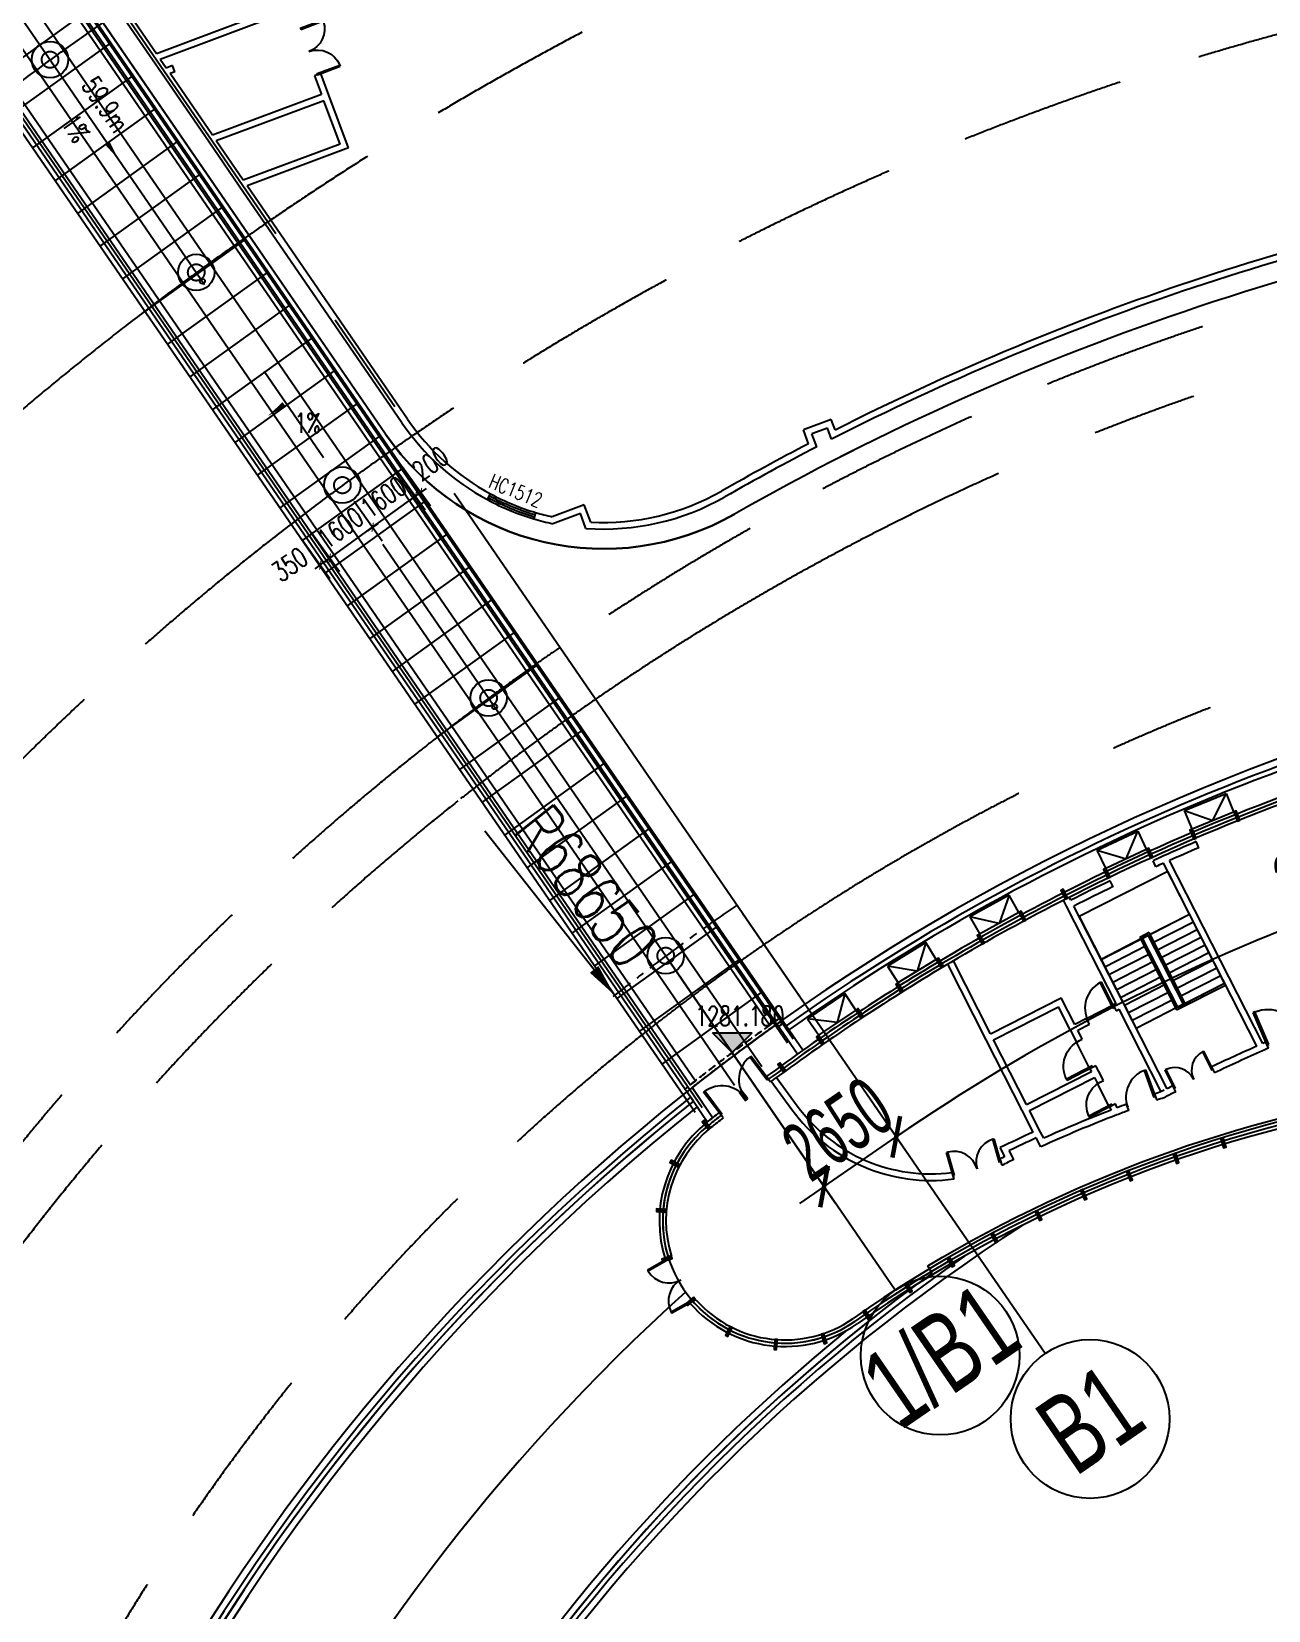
# Model space of a CAD drawing. Extents: x 36903891 to 38126251, y 2073392 to 2924740.
# Drawn here: x 37050943 to 37088345, y 2321887 to 2369613 of the extents above; entities that cross this region are included whole.
import ezdxf
from ezdxf.enums import TextEntityAlignment as Align
from ezdxf.xclip import XClip

# ---------------------------------------------------------------- set-up
doc = ezdxf.new("R2010")
doc.units = 0
doc.header["$LTSCALE"] = 1000
doc.header["$XCLIPFRAME"] = 0
for name, pattern in [('__DASH', [0.35, 0.25, -0.1]), ('CENTER', [2, 1.25, -0.25, 0.25, -0.25]), ('CENTER2', [28.575, 19.05, -3.175, 3.175, -3.175]), ('DASH', [0.35, 0.25, -0.1]), ('HIDDEN', [0.375, 0.25, -0.125])]:
    doc.linetypes.add(name, pattern=pattern)
doc.layers.get('0').update_dxf_attribs({"color": 8})
doc.layers.get('Defpoints').update_dxf_attribs({"color": 8})
for name, color, linetype in [('#幕墙线-平面', 8, 'Continuous'), ('#文字', 8, 'Continuous'), ('#标注', 8, 'Continuous'), ('#虚线', 8, 'HIDDEN'), ('#轴线', 8, 'CENTER2'), ('1-WIN-1', 8, 'Continuous'), ('A-AL', 8, 'Continuous'), ('A-AL-E', 8, 'Continuous'), ('A-COLS-PLAN-C', 8, 'DASH'), ('A-DETL-ALUM', 8, 'Continuous'), ('A-DIMS', 8, 'Continuous'), ('A-DIMS-ELEV', 8, 'Continuous'), ('A-DIMS-SYMB', 8, 'Continuous'), ('A-FLOR', 8, 'Continuous'), ('A-FLOR-UNDR', 8, '__DASH'), ('A-GRID', 8, 'CENTER'), ('A-NOTE', 8, 'Continuous'), ('A-STRS-HRAL', 8, 'Continuous'), ('DIM', 8, 'Continuous'), ('周边建筑', 8, 'Continuous'), ('水-雨水-压力流-标识', 8, 'Continuous')]:
    doc.layers.add(name, color=color, linetype=linetype)
doc.styles.add('#文字', font='jrs.shx', dxfattribs={"width": 0.7, "bigfont": 'hztxt.shx'})
doc.styles.add('_TCH_DIM', font='SIMPLEX', dxfattribs={"bigfont": 'GBCBIG'})
doc.styles.add('_TCH_DIM_T3', font='SIMPLEX', dxfattribs={"width": 0.705882, "bigfont": 'GBCBIG'})
doc.styles.add('_TCH_WINDOW', font='SIMPLEX', dxfattribs={"height": 3.5, "bigfont": 'GBCBIG'})
doc.styles.add('JHZX', font='jrs.shx', dxfattribs={"width": 0.6, "bigfont": 'jhz.shx'})
doc.dimstyles.new('_TCH_ARCH&&200', dxfattribs={"dimtxt": 595, "dimasz": 200, "dimexe": 500, "dimexo": 600, "dimgap": 252.5, "dimtad": 1, "dimdec": 0, "dimzin": 0, "dimdsep": 46, "dimtxsty": '_TCH_DIM_T3', "dimblk": 'ARCHTICK', "dimcen": 0.09, "dimclrt": 4, "dimazin": 2, "dimtfac": 1, "dimtdec": 0, "dimtix": 1, "dimtmove": 2, "dimatfit": 3, "dimfxl": 200, "dimtolj": 1, "dimtzin": 0, "dimarcsym": 0})
doc.dimstyles.new('JZBZ-600', dxfattribs={"dimscale": 600, "dimtxt": 3, "dimasz": 1.5, "dimexe": 1, "dimexo": 1, "dimgap": 0.5, "dimtad": 1, "dimdec": 0, "dimdsep": 46, "dimtxsty": 'JHZX', "dimblk1": 'ARCHTICK', "dimblk2": 'ARCHTICK', "dimsah": 1, "dimcen": 0, "dimclrd": 1, "dimclre": 1, "dimclrt": 2, "dimadec": 1, "dimazin": 2, "dimtfac": 1, "dimtdec": 0, "dimtix": 1, "dimtmove": 0, "dimatfit": 3, "dimfxl": 1, "dimtolj": 1, "dimlwd": -1, "dimlwe": -1, "dimarcsym": 1})

# ---------------------------------------------------------------- blocks, each defined once
blk = doc.blocks.new('_ARCHTICK')
at = {"color": 0, "linetype": 'ByBlock', "const_width": 0.15}
blk.add_lwpolyline([(-0.5, -0.5), (0.5, 0.5)], dxfattribs=at)
blk = doc.blocks.new('*D142')
at = {"layer": '#标注', "transparency": 16777216}
for p, q in [((36773745, 2978814), (36773858, 2977820)), ((36746305, 2968554), (36746871, 2967730))]:
    blk.add_line(p, q, dxfattribs=at)
blk.add_arc((36780599, 2918657), 60146, 96.5, 124.5, dxfattribs=at)
at = {"layer": 'Defpoints', "color": 0, "transparency": 16777216}
for p in [(36773677, 2979410), (36764188, 2976521), (36745965, 2969049), (36780599, 2918657)]:
    blk.add_point(p, dxfattribs=at)
at = {"layer": '#标注', "transparency": 16777216, "xscale": 900, "yscale": 900, "zscale": 900}
for p, rotation in [((36773790, 2978416), 6.500000000004633), ((36746532, 2968225), 214.4999999999879)]:
    blk.add_blockref('_ARCHTICK', p, dxfattribs=dict(at, rotation=rotation))
at = {"layer": '#标注', "transparency": 16777216, "insert": (36759115, 2976118), "char_height": 1800, "attachment_point": 5, "rotation": 20.5, "style": 'JHZX'}
blk.add_mtext('\\A1;28°', dxfattribs=at)
blk = doc.blocks.new('*D143')
at = {"layer": '#标注', "transparency": 16777216}
for p, q in [((36741885, 2974986), (36746871, 2967730)), ((36739701, 2973485), (36744688, 2966229)), ((36746532, 2968225), (36747273, 2968735)), ((36744348, 2966724), (36746532, 2968225)), ((36744348, 2966724), (36743606, 2966214))]:
    blk.add_line(p, q, dxfattribs=at)
at = {"layer": 'Defpoints', "color": 0, "transparency": 16777216}
for p in [(36741545, 2975481), (36739361, 2973980), (36746532, 2968225)]:
    blk.add_point(p, dxfattribs=at)
at = {"layer": '#标注', "transparency": 16777216, "xscale": 900, "yscale": 900, "zscale": 900}
for p, rotation in [((36746532, 2968225), 214.5000000000426), ((36744348, 2966724), 34.50000000004264)]:
    blk.add_blockref('_ARCHTICK', p, dxfattribs=dict(at, rotation=rotation))
at = {"layer": '#标注', "transparency": 16777216, "insert": (36744760, 2968463), "char_height": 1800, "attachment_point": 5, "rotation": 34.5, "style": 'JHZX'}
blk.add_mtext('\\A1;2650', dxfattribs=at)
blk = doc.blocks.new('*U51')
blk.add_line((0, -20), (0, 0))
blk.add_circle((0, -24), 4)
at = {"style": 'JHZX', "width": 0.75}
blk.add_attdef('AXES', text='', height=4, dxfattribs=at).set_placement((0, -24), align=Align.MIDDLE_CENTER)
blk = doc.blocks.new('*D53')
at = {"layer": '#标注', "transparency": 16777216}
for p, q in [((36709851, 3021595), (36719200, 3007992)), ((36869683, 3006201), (36857910, 2994633))]:
    blk.add_line(p, q, dxfattribs=at)
blk.add_arc((36780595, 2918663), 108993, 44.49706, 124.5, dxfattribs=at)
at = {"layer": 'Defpoints', "color": 0, "transparency": 16777216}
for p in [(36709511, 3022089), (36815783, 3021819), (36870111, 3006621), (36780595, 2918663)]:
    blk.add_point(p, dxfattribs=at)
at = {"layer": '#标注', "transparency": 16777216, "xscale": 900, "yscale": 900, "zscale": 900}
for p, rotation in [((36718860, 3008487), 214.4999999999928), ((36858338, 2995053), 314.497058791603)]:
    blk.add_blockref('_ARCHTICK', p, dxfattribs=dict(at, rotation=rotation))
at = {"layer": '#标注', "transparency": 16777216, "insert": (36791159, 3028348), "char_height": 1800, "attachment_point": 5, "rotation": 354.4985, "style": 'JHZX'}
blk.add_mtext('\\A1;80°', dxfattribs=at)
blk = doc.blocks.new('*U49')
blk.add_line((20, 0), (0, 0))
blk.add_circle((24, 0), 4)
at = {"style": 'JHZX', "width": 0.75}
blk.add_attdef('AXES', text='', height=4, dxfattribs=at).set_placement((24, 0), align=Align.MIDDLE_CENTER)
blk = doc.blocks.new('DOTE-11')
at = {"layer": '#虚线', "ltscale": 20}
for radius, start, end in [(101500, 53.5, 124.5), (93700, 53.5, 124.5), (85900, 53.5, 124.5), (78100, 53.5, 124.5), (93700, 127.74258, 208), (85900, 128.03738, 208), (78100, 128.39118, 208), (76200, 128.39118, 176.00048), (67200, 128.39118, 176.00048)]:
    blk.add_arc((36780599, 2918657), radius, start, end, dxfattribs=at)
at = {"layer": '#轴线'}
for p, q in [((36743952, 2971978), (36697563, 3039474)), ((36741799, 2970432), (36705958, 3022581))]:
    blk.add_line(p, q, dxfattribs=at)
for radius, start, end in [(146600, 324.5, 183.99981), (138800, 324.5, 210.18842), (130400, 324.5, 210.32938), (127950, 324.5, 210.37401), (101500, 124.5, 127.49316), (93700, 124.5, 127.74258), (76200, 92.5005, 128.39118), (85900, 124.5, 128.03738), (67200, 92.5005, 128.39118), (78100, 124.5, 128.39118)]:
    blk.add_arc((36780599, 2918657), radius, start, end, dxfattribs=at)
at = {"layer": 'A-GRID'}
blk.add_arc((36780599, 2918657), 68650, 124.5, 128.39118, dxfattribs=at)
blk = doc.blocks.new('A$C80b62fe7')
at = {"layer": '#幕墙线-平面'}
for p, q in [((32917, 240541), (-2164, 291584)), ((32093, 239975), (-2988, 291018))]:
    blk.add_line(p, q, dxfattribs=at)
for points in [[(6636, 297634, 0.019059), (-1460, 292412), (33691, 241268)], [(6768, 297410, 0.018548), (-1099, 292347), (33905, 241415)], [(31120, 239306), (-4082, 290526, 0.032102), (-16478, 280071, 0.032102)], [(30906, 239159), (-4144, 290156, 0.031569), (-16298, 279883)]]:
    blk.add_lwpolyline(points, format="xyb", dxfattribs=at)
for radius, start, end in [(128529, 333.50225, 195.7758), (127529, 333.53985, 195.7884)]:
    blk.add_arc((71052, 188867), radius, start, end, dxfattribs=at)
blk = doc.blocks.new('DASWQE')
at = {"layer": '#幕墙线-平面', "ltscale": 10}
for points in [[(-58496, 83623), (-61541, 81433)], [(-57816, 82634), (-60862, 80444)], [(-57136, 81645), (-60182, 79455)], [(-56457, 80656), (-59502, 78466)], [(-55777, 79667), (-58823, 77477)], [(-55097, 78678), (-58143, 76488)], [(-54418, 77689), (-57463, 75499)], [(-53738, 76700), (-56784, 74510)], [(-53058, 75711), (-56104, 73521)], [(-52379, 74722), (-55424, 72533)], [(-51699, 73733), (-54745, 71544)], [(-51019, 72744), (-54065, 70555)], [(-50339, 71755), (-53385, 69566)], [(-49660, 70767), (-52705, 68577)], [(-48980, 69778), (-52026, 67588)], [(-48300, 68789), (-51346, 66599)], [(-47621, 67800), (-50666, 65610)], [(-46941, 66811), (-49987, 64621)], [(-46261, 65822), (-49307, 63632)], [(-45582, 64833), (-48627, 62643)], [(-44902, 63844), (-47948, 61654)], [(-44222, 62855), (-47268, 60665)], [(-43543, 61866), (-46588, 59676)], [(-42863, 60877), (-45909, 58687)], [(-42183, 59888), (-45229, 57698)], [(-41503, 58899), (-44549, 56709)], [(-40824, 57910), (-43869, 55720)], [(-40144, 56921), (-43190, 54731)], [(-39464, 55932), (-42510, 53742)], [(-38785, 54943), (-41830, 52754)], [(-38105, 53954), (-41151, 51765)]]:
    blk.add_lwpolyline(points, dxfattribs=at)
at = {"layer": 'DIM', "ltscale": 10}
blk.add_blockref('A$C80b62fe7', (-71047, -188863), dxfattribs=at)
blk = doc.blocks.new('雨水立管')
blk.add_circle((0, 0), 50)
blk = doc.blocks.new('雨水')
at = {"layer": '水-雨水-压力流-标识', "xscale": 1.5, "yscale": 1.5, "zscale": 1.5}
for p in [(35592924, 2994080), (35601762, 2981216)]:
    blk.add_blockref('雨水立管', p, dxfattribs=at)
blk = doc.blocks.new('800柱子')
at = {"layer": 'A-DETL-ALUM', "ltscale": 0.3}
blk.add_circle((35572079, 2737405), 550, dxfattribs=at)
blk = doc.blocks.new('$DorLib2D$00000002')
at = {"layer": '1-WIN-1'}
for p, q in [((-0.5, 0), (-0.5, 0.4875)), ((-0.475, 0.4875), (-0.5, 0.4875)), ((-0.475, 0), (-0.475, 0.4875)), ((0.475, 0), (0.475, 0.4875)), ((0.475, 0.4875), (0.5, 0.4875)), ((0.5, 0), (0.5, 0.4875)), ((-0.5, 0), (-0.475, 0)), ((0.5, 0), (0.475, 0))]:
    blk.add_line(p, q, dxfattribs=at)
for centre, start, end in [((-0.4875, 0), 0, 88.53072), ((0.4875, 0), 91.46928, 180)]:
    blk.add_arc(centre, 0.4875, start, end, dxfattribs=at)
blk = doc.blocks.new('123')
at = {"layer": '周边建筑'}
for p, q in [((34902046, 2913529), (34887313, 2941237)), ((34896322, 2925571), (34894750, 2928528)), ((34896462, 2925734), (34894986, 2928509)), ((34900580, 2926761), (34896462, 2925734)), ((34900629, 2926566), (34896559, 2925552)), ((34896566, 2925112), (34896322, 2925571)), ((34896706, 2925275), (34896559, 2925552)), ((34897725, 2922932), (34896566, 2925112)), ((34896905, 2925325), (34896706, 2925275)), ((34896953, 2925131), (34896803, 2925093)), ((34896953, 2925131), (34896905, 2925325)), ((34897865, 2923095), (34896803, 2925093)), ((34901331, 2924577), (34901137, 2924529)), ((34901137, 2924529), (34901282, 2923947)), ((34901500, 2923898), (34901331, 2924577)), ((34901282, 2923947), (34897865, 2923095)), ((34901330, 2923753), (34897962, 2922913)), ((34901669, 2922394), (34901330, 2923753)), ((34901911, 2922249), (34901500, 2923898)), ((34898499, 2921476), (34897725, 2922932)), ((34898639, 2921639), (34897962, 2922913)), ((34901669, 2922394), (34898639, 2921639)), ((34901911, 2922249), (34898736, 2921457)), ((34902575, 2913810), (34898499, 2921476)), ((34902752, 2913904), (34898736, 2921457)), ((34915487, 2912442), (34914614, 2912224)), ((34914721, 2911793), (34914614, 2912224)), ((34915569, 2912113), (34915487, 2912442)), ((34915342, 2912199), (34914856, 2912078)), ((34914958, 2911670), (34914856, 2912078)), ((34915429, 2911847), (34915342, 2912199)), ((34904881, 2911212), (34904995, 2911376)), ((34906287, 2910661), (34906209, 2910477)), ((34907628, 2910482), (34906763, 2910266)), ((34907774, 2910724), (34906771, 2910474)), ((34907745, 2910011), (34907628, 2910482)), ((34907908, 2910185), (34907774, 2910724))]:
    blk.add_line(p, q, dxfattribs=at)
blk.add_lwpolyline([(34942222, 2916271, 0.098236), (34912257, 2909930, -0.389733), (34902046, 2913529), (34887313, 2941237, -0.432463), (34891065, 2952275, -0.001332), (34891677, 2952551, -0.001332)], format="xyb", dxfattribs=at)
for centre, radius, start, end in [((34943222, 2837577), 79300, 93.86442, 110.51671), ((34943222, 2837577), 79500, 93.99916, 110.3552), ((34943222, 2837577), 78700, 90.72805, 113.17007), ((34909109, 2917284), 7400, 208, 235.1487), ((34909109, 2917284), 7200, 208, 235.1487), ((34909109, 2917284), 8000, 208, 293.1701), ((34943222, 2837577), 79500, 111.00827, 113.17007), ((34909109, 2917284), 7333, 235.1487, 246.9218), ((34909109, 2917284), 7267, 235.1487, 246.9218), ((34909109, 2917284), 7200, 235.1487, 246.9218), ((34943222, 2837577), 79300, 110.88046, 113.17007), ((34909109, 2917284), 7400, 235.1487, 246.9218), ((34909109, 2917284), 7400, 246.9218, 251.5122), ((34909109, 2917284), 7200, 246.9218, 251.0514), ((34909109, 2917284), 7400, 259.3784, 293.1701), ((34909109, 2917284), 7200, 260.3957, 293.1701)]:
    blk.add_arc(centre, radius, start, end, dxfattribs=at)
at = {"layer": '周边建筑', "xscale": -1500, "yscale": 1500, "zscale": 200, "rotation": 283.9999999999999}
blk.add_blockref('$DorLib2D$00000002', (34901052, 2925281), dxfattribs=at)
at = {"layer": '周边建筑', "style": '_TCH_WINDOW', "width": 0.705882}
blk.add_text('HC1512', height=446.2, rotation=331.0352, dxfattribs=at).set_placement((34904924, 2911588))
blk = doc.blocks.new('smg')
blk.add_lwpolyline([(-40, 200), (-40, -100), (40, -100), (40, 200)], close=True)
blk.add_lwpolyline([(0, -100), (0, 200)])
blk = doc.blocks.new('danyuan1')
at = {"layer": 'A-AL'}
for p, rotation in [((-8275, 2291), 169.7142857143211), ((-6867, 2019), 168.428571428614), ((-5465, 1716), 167.1428571428847), ((-4071, 1381), 165.8571428571781), ((-2685, 1015), 164.5714285714549), ((-1307, 618), 163.2857142857502), ((62, 190), 162.0000000000363)]:
    blk.add_blockref('smg', p, dxfattribs=dict(at, rotation=rotation))
blk = doc.blocks.new('shangxuechuang')
at = {"layer": '周边建筑'}
for points in [[(-254, 543), (974, 1118)], [(-254, 543), (614, 287), (974, 1118)], [(974, 1118), (1222, 572)], [(0, 0), (-254, 543)], [(0, 0), (1228, 575)]]:
    blk.add_lwpolyline(points, dxfattribs=at)
blk = doc.blocks.new('$DorLib2D$00000001')
for p, q in [((0.45, 0.975), (0.5, 0.975)), ((0.45, 0), (0.45, 0.975)), ((0.5, 0), (0.5, 0.975)), ((0.5, 0), (0.45, 0))]:
    blk.add_line(p, q)
blk.add_arc((0.475, 0), 0.975, 91.4693, 180)
blk = doc.blocks.new('A$C216ef243')
at = {"layer": '周边建筑'}
for p, q in [((-24918, 58298), (-24996, 58482)), ((-26220, 57724), (-26302, 57906)), ((-23168, 52298), (-25986, 57830)), ((-22985, 52379), (-25804, 57911)), ((-25858, 57578), (-28531, 56216)), ((-27508, 57121), (-27595, 57302)), ((-25200, 56286), (-25858, 57578)), ((-28785, 56713), (-28830, 56802)), ((-28917, 56534), (-29008, 56712)), ((-27419, 53593), (-28917, 56534)), ((-27196, 53595), (-28694, 56535)), ((-28531, 56216), (-27873, 54924)), ((-27873, 54924), (-25200, 56286)), ((-26447, 55651), (-25200, 56286)), ((-26329, 55419), (-25082, 56055)), ((-24138, 54201), (-25200, 56286)), ((-26626, 55560), (-27873, 54924)), ((-26421, 55731), (-26706, 55586)), ((-26706, 55586), (-25590, 53394)), ((-26447, 55651), (-26626, 55560)), ((-26626, 55560), (-25563, 53475)), ((-26626, 55560), (-25563, 53475)), ((-25385, 53566), (-26447, 55651)), ((-25385, 53566), (-26447, 55651)), ((-25332, 53593), (-26421, 55731)), ((-26211, 55187), (-24964, 55823)), ((-26093, 54956), (-24846, 55591)), ((-27873, 54924), (-26811, 52839)), ((-26508, 55328), (-27755, 54693)), ((-26390, 55096), (-27637, 54461)), ((-25975, 54724), (-24728, 55360)), ((-25857, 54492), (-24610, 55128)), ((-25739, 54261), (-24492, 54896)), ((-31347, 52490), (-32512, 54778)), ((-31214, 52670), (-32340, 54880)), ((-26272, 54865), (-27519, 54229)), ((-26153, 54633), (-27401, 53998)), ((-25621, 54029), (-24374, 54665)), ((-25503, 53797), (-24256, 54433)), ((-26035, 54401), (-27283, 53766)), ((-25917, 54170), (-27165, 53534)), ((-25799, 53938), (-27047, 53303)), ((-25590, 53394), (-24110, 54148)), ((-25563, 53475), (-24138, 54201)), ((-25385, 53566), (-24138, 54201)), ((-24138, 54201), (-24110, 54148)), ((-31214, 52670), (-29075, 53760)), ((-31123, 52492), (-29163, 53491)), ((-28800, 52778), (-29163, 53491)), ((-28667, 52958), (-29075, 53760)), ((-28310, 53139), (-27508, 53548)), ((-27419, 53593), (-27508, 53548)), ((-27508, 53548), (-27418, 53370)), ((-25879, 51011), (-27196, 53595)), ((-25681, 53706), (-26929, 53071)), ((-25563, 53475), (-26811, 52839)), ((-25385, 53566), (-25563, 53475)), ((-25385, 53566), (-25332, 53593)), ((-28310, 53139), (-28667, 52958)), ((-28220, 52961), (-28310, 53139)), ((-27418, 53370), (-27329, 53415)), ((-26057, 50920), (-27329, 53415)), ((-28800, 52778), (-28618, 52421)), ((-28618, 52421), (-28440, 52512)), ((-28576, 52779), (-28220, 52961)), ((-28440, 52512), (-28576, 52779)), ((-30257, 50352), (-31347, 52490)), ((-30124, 50532), (-31123, 52492)), ((-28209, 51619), (-28618, 52421)), ((-22814, 52235), (-22892, 52419)), ((-28031, 51710), (-28209, 51619)), ((-28209, 51619), (-28164, 51530)), ((-27940, 51532), (-28031, 51710)), ((-24531, 51673), (-24443, 51493)), ((-37990, 51381), (-37869, 51221)), ((-37845, 51239), (-37224, 50384)), ((-37684, 51357), (-37062, 50501)), ((-30124, 50532), (-28164, 51530)), ((-30033, 50353), (-28073, 51352)), ((-28073, 51352), (-27982, 51174)), ((-27982, 51174), (-27804, 51265)), ((-27619, 50461), (-27982, 51174)), ((-27804, 51265), (-27940, 51532)), ((-25611, 50922), (-25699, 51102)), ((-26255, 50853), (-26187, 50665)), ((-39301, 50131), (-39422, 50290)), ((-29926, 49702), (-30257, 50352)), ((-29700, 49699), (-30033, 50353)), ((-27441, 50552), (-27619, 50461)), ((-27619, 50461), (-27572, 50368)), ((-27384, 50440), (-27441, 50552)), ((-27034, 50359), (-27102, 50547)), ((-29607, 49517), (-29700, 49699)), ((-30785, 48966), (-30922, 49233)), ((-29699, 49256), (-29835, 49524)), ((-30932, 48896), (-30876, 48701)), ((-30514, 48875), (-30651, 49142)), ((-32318, 48287), (-32374, 48482)), ((-41042, 45842), (-40865, 45943)), ((-40127, 44636), (-40305, 44536))]:
    blk.add_line(p, q, dxfattribs=at)
for points in [[(-36891, 52176), (-37514, 53082)], [(-37400, 52917), (-37514, 53082)], [(-37514, 53082), (-37312, 52796)], [(-37054, 52060), (-37677, 52966)], [(-40199, 50633), (-40397, 50922)], [(-39928, 50592), (-40240, 51046)], [(-40240, 51046), (-39616, 50138)], [(-40085, 50468), (-39781, 50025)]]:
    blk.add_lwpolyline(points, dxfattribs=at)
at = {"layer": '周边建筑', "ltscale": 2}
blk.add_lwpolyline([(-33113, 45655, -0.205425), (-1792, 49961, -0.341409), (15176, 27370)], format="xyb", dxfattribs=at)
for points in [[(-40199, 50633), (-40397, 50922)], [(-32984, 45441), (-33113, 45655)]]:
    blk.add_lwpolyline(points, dxfattribs=at)
at = {"layer": '周边建筑', "ltscale": 5}
for points in [[(-30258, 46884, 0.209087), (-54965, 9617), (-53827, 9437, -0.02773), (-52692, 12205, -1.115363), (-39500, 4052, 0.279733), (-41100, -9552, -0.912771), (-50436, -14893, -0.058278), (-53412, -9371), (-54965, -9617, 0.0596), (-51146, -22310, 0.0596)], [(-32000, 45957, 0.200884), (-55197, 9451), (-53692, 9213, -0.029292), (-52511, 12119, -1.115363), (-39658, 4175, 0.279733), (-41282, -9635, -0.912771), (-50272, -14778, -0.059776), (-53285, -9148), (-55197, -9451, 0.060511), (-51329, -22390)]]:
    blk.add_lwpolyline(points, format="xyb", dxfattribs=at)
at = {"layer": '周边建筑'}
for points in [[(-35558, 43714, 0.183167), (-55600, 9161), (-53454, 8821, -0.03208), (-52195, 11969, -1.115363), (-39934, 4390, 0.279733), (-41600, -9781, -0.912771), (-49985, -14577, -0.062447), (-53059, -8758), (-55600, -9161, 0.062089), (-51650, -22530)], [(-35062, 43857, 0.184427), (-55370, 9327), (-53591, 9045, -0.030479), (-52376, 12055, -1.115363), (-39776, 4267, 0.279733), (-41419, -9698, -0.912771), (-50149, -14692, -0.060913), (-53188, -8981), (-55370, -9327, 0.06119), (-51467, -22450)]]:
    blk.add_lwpolyline(points, format="xyb", dxfattribs=at)
at = {"layer": '周边建筑', "ltscale": 5}
for radius, start, end in [(65000, 322.26362, 219.12201), (64800, 98.5, 125.25159), (64800, 128.43776, 178)]:
    blk.add_arc((0, 0), radius, start, end, dxfattribs=at)
at = {"layer": '周边建筑', "ltscale": 2}
for radius, start, end in [(64650, 98.5, 125.25275), (65000, 125.24927, 128.42563), (64650, 128.44386, 178), (56150, 125.9751, 170.3872)]:
    blk.add_arc((0, 0), radius, start, end, dxfattribs=at)
at = {"layer": '周边建筑'}
for centre, radius, start, end in [((0, 0), 63900, 106.71429, 117), ((0, 0), 63800, 106.71429, 117), ((0, 0), 63700, 106.71429, 117), ((0, 0), 63600, 113.14286, 114.11143), ((0, 0), 63400, 113.14286, 114.01638), ((0, 0), 63600, 114.11143, 114.42857), ((0, 0), 63400, 114.19735, 114.42857), ((0, 0), 63600, 115.71429, 116.90991), ((0, 0), 63900, 117, 120.59457), ((0, 0), 63800, 117, 120.59457), ((0, 0), 63400, 115.71429, 116.90963), ((0, 0), 63700, 117, 120.59457), ((0, 0), 63900, 120.59457, 126.35922), ((0, 0), 63800, 120.59457, 126.35922), ((0, 0), 63700, 120.59457, 126.35922), ((0, 0), 65000, 125.24927, 128.42563), ((0, 0), 57200, 113.8933, 115.3958), ((0, 0), 57000, 113.7873, 115.3935), ((0, 0), 57000, 113.5933, 113.7873), ((0, 0), 57200, 113.5913, 113.6926), ((0, 0), 63900, 126.35922, 126.47868), ((0, 0), 63800, 126.35922, 126.47741), ((0, 0), 63700, 126.35922, 126.47614), ((-12433, 11299), 40000, 74.6112, 124.9823), ((-12433, 11299), 39900, 74.6112, 124.9823), ((-12433, 11299), 39800, 74.6112, 124.9823), ((0, 0), 57200, 116.698, 116.8998), ((0, 0), 64650, 128.44691, 169.84191), ((-12433, 11299), 41900, 108.9617, 109.262), ((-12433, 11299), 41700, 108.9422, 109.259), ((0, 0), 57200, 117, 117.0896), ((0, 0), 57000, 117.0033, 117.1039), ((0, 0), 57000, 116.7003, 117.0033), ((0, 0), 64450, 128.45918, 178.1778), ((0, 0), 63900, 128.0927, 128.52059), ((0, 0), 63800, 128.09396, 128.52059), ((0, 0), 63700, 128.09523, 128.52059), ((-33017, 53440), 5200, 215.9997, 277.727), ((-33017, 53440), 5000, 215.9997, 277.3928), ((-12433, 11299), 41700, 111.0286, 114.4592), ((-12433, 11299), 41900, 111.1803, 114.1976), ((-12433, 11299), 41700, 110.4956, 111.0286), ((-12433, 11299), 41900, 110.4927, 110.9054), ((-37430, 47021), 3800, 128.5206, 198.0791), ((-37430, 47021), 3700, 128.5206, 304.9823), ((-37430, 47021), 3700, 128.5206, 197.7672), ((-37430, 47021), 3600, 128.5206, 197.4375), ((-12433, 11299), 42200, 114.4894, 115.9836), ((-12433, 11299), 42000, 114.4774, 115.7059), ((-33017, 53440), 5000, 294.6467, 296.033), ((-33017, 53440), 5200, 294.3125, 296.033), ((-12433, 11299), 41900, 115.9763, 116.033), ((-12433, 11299), 41700, 115.6966, 116.033), ((0, 0), 60400, 132.02814, 216), ((-37430, 47021), 3800, 220.8453, 304.9823), ((-37430, 47021), 3700, 221.1573, 304.9823), ((-37430, 47021), 3600, 221.4869, 304.9823)]:
    blk.add_arc(centre, radius, start, end, dxfattribs=at)
for name, p, rotation in [('danyuan1', (-19684, 60582), 35.99999999999997), ('shangxuechuang', (-25117, 58865), 357.4285714285848), ('danyuan1', (-28919, 56757), 45.00000000000001), ('smg', (-37559, 51696), 216.0000000000362), ('smg', (-38710, 50840), 217.2857142857502), ('smg', (-39841, 49959), 218.5714285714548), ('smg', (-24163, 49331), 17.1405687100551), ('smg', (-40804, 48770), 242.5996132475353), ('smg', (-25588, 48862), 19.29995738517127), ('smg', (-26994, 48340), 21.45934606028742), ('smg', (-28379, 47765), 23.61873473540359), ('smg', (-41217, 47338), 265.2163683184889), ('smg', (-29742, 47138), 25.77812341051974), ('smg', (-31080, 46460), 27.93751208563592), ('smg', (-41047, 45858), 287.8331233894426), ('smg', (-32391, 45733), 30.09690076075205), ('smg', (-33675, 44956), 32.25628943586823), ('smg', (-40322, 44556), 310.4498784603962), ('smg', (-34928, 44132), 34.41567811098439), ('smg', (-39151, 43633), 333.06663353135), ('smg', (-37716, 43232), 355.6833886023038), ('smg', (-36237, 43413), 18.30014367325732)]:
    blk.add_blockref(name, p, dxfattribs=dict(at, rotation=rotation))
blk.add_blockref('shangxuechuang', (-27733, 57679), dxfattribs=at)
at = {"layer": '周边建筑', "xscale": -1}
for p, rotation in [((-30363, 56339), 53.99999999999989), ((-32860, 54920), 56.57142857141503), ((-35291, 53391), 59.14285714285741)]:
    blk.add_blockref('shangxuechuang', p, dxfattribs=dict(at, rotation=rotation))
at = {"layer": '周边建筑', "zscale": 200}
for name, p, xscale, yscale, rotation in [('$DorLib2D$00000001', (-27864, 53254), 900, 900, 26.99999999995195), ('$DorLib2D$00000001', (-22347, 52543), 1100, -1100, 203.0404091570114), ('$DorLib2D$00000001', (-28325, 52066), -900, 900, 117.0000000000214), ('$DorLib2D$00000002', (-25071, 51297), -1300, -1300, 206.0469180963069), ('$DorLib2D$00000002', (-38646, 50756), -1800, -1800, 217.2856873279846), ('$DorLib2D$00000001', (-26645, 50606), -900, -900, 199.8773203996036), ('$DorLib2D$00000001', (-27712, 50863), -800, 800, 117.0000000002729), ('$DorLib2D$00000002', (-31625, 48591), 1500, 1500, 16.01972712134074), ('$DorLib2D$00000002', (-40585, 45239), -1500, -1500, 299.4622216669368)]:
    blk.add_blockref(name, p, dxfattribs=dict(at, xscale=xscale, yscale=yscale, rotation=rotation))
blk = doc.blocks.new('_YZHK')
blk.add_circle((0, 0), 0.5)
blk = doc.blocks.new('ASDFASD')
at = {"layer": 'A-COLS-PLAN-C', "ltscale": 0.3, "xscale": 500, "yscale": 500, "zscale": 500}
for p in [(35588317, 3000776), (35592738, 2994346), (35597157, 2987915), (35601578, 2981483), (35606934, 2973690)]:
    blk.add_blockref('_YZHK', p, dxfattribs=at)
blk = doc.blocks.new('*D295')
at = {"layer": 'A-DIMS', "lineweight": -2, "transparency": 16777216}
for p, q in [((39245212, 2059531), (39246068, 2058340)), ((39245374, 2059647), (39246231, 2058457)), ((39245938, 2058863), (39246101, 2058980)), ((39245776, 2058746), (39245614, 2058629)), ((39245776, 2058746), (39245938, 2058863))]:
    blk.add_line(p, q, dxfattribs=at)
at = {"layer": 'Defpoints', "color": 0, "transparency": 16777216}
for p in [(39244861, 2060018), (39245024, 2060134), (39245938, 2058863)]:
    blk.add_point(p, dxfattribs=at)
at = {"layer": 'A-DIMS', "lineweight": -2, "transparency": 16777216, "xscale": 200, "yscale": 200, "zscale": 200}
for p, rotation in [((39245776, 2058746), 35.73410982578068), ((39245938, 2058863), 215.7341098257806)]:
    blk.add_blockref('_ARCHTICK', p, dxfattribs=dict(at, rotation=rotation))
at = {"layer": 'A-DIMS', "transparency": 16777216, "insert": (39246218, 2059741), "char_height": 595, "attachment_point": 5, "rotation": 35.7341, "style": '_TCH_DIM_T3'}
blk.add_mtext('\\A1;200', dxfattribs=at)
blk = doc.blocks.new('*D296')
at = {"layer": 'A-DIMS', "lineweight": -2, "transparency": 16777216}
for p, q in [((39245212, 2059531), (39246068, 2058340)), ((39243913, 2058596), (39244769, 2057405)), ((39244477, 2057811), (39245776, 2058746)), ((39245776, 2058746), (39245938, 2058863)), ((39244477, 2057811), (39244315, 2057695))]:
    blk.add_line(p, q, dxfattribs=at)
at = {"layer": 'Defpoints', "color": 0, "transparency": 16777216}
for p in [(39244861, 2060018), (39243562, 2059083), (39245776, 2058746)]:
    blk.add_point(p, dxfattribs=at)
at = {"layer": 'A-DIMS', "lineweight": -2, "transparency": 16777216, "xscale": 200, "yscale": 200, "zscale": 200}
for p, rotation in [((39245776, 2058746), 215.7341098268852), ((39244477, 2057811), 35.73410982688515)]:
    blk.add_blockref('_ARCHTICK', p, dxfattribs=dict(at, rotation=rotation))
at = {"layer": 'A-DIMS', "transparency": 16777216, "insert": (39244805, 2058725), "char_height": 595, "attachment_point": 5, "rotation": 35.7341, "style": '_TCH_DIM_T3'}
blk.add_mtext('\\A1;1600', dxfattribs=at)
blk = doc.blocks.new('*D297')
at = {"layer": 'A-DIMS', "lineweight": -2, "transparency": 16777216}
for p, q in [((39243913, 2058596), (39244769, 2057405)), ((39242614, 2057661), (39243470, 2056471)), ((39243178, 2056877), (39244477, 2057811)), ((39244477, 2057811), (39244639, 2057928)), ((39243178, 2056877), (39243016, 2056760))]:
    blk.add_line(p, q, dxfattribs=at)
at = {"layer": 'Defpoints', "color": 0, "transparency": 16777216}
for p in [(39243562, 2059083), (39242263, 2058148), (39244477, 2057811)]:
    blk.add_point(p, dxfattribs=at)
at = {"layer": 'A-DIMS', "lineweight": -2, "transparency": 16777216, "xscale": 200, "yscale": 200, "zscale": 200}
for p, rotation in [((39244477, 2057811), 215.7341098268514), ((39243178, 2056877), 35.73410982685142)]:
    blk.add_blockref('_ARCHTICK', p, dxfattribs=dict(at, rotation=rotation))
at = {"layer": 'A-DIMS', "transparency": 16777216, "insert": (39243506, 2057791), "char_height": 595, "attachment_point": 5, "rotation": 35.7341, "style": '_TCH_DIM_T3'}
blk.add_mtext('\\A1;1600', dxfattribs=at)
blk = doc.blocks.new('*D315')
at = {"layer": 'A-DIMS', "lineweight": -2, "transparency": 16777216}
for p, q in [((39242329, 2057457), (39243186, 2056266)), ((39242614, 2057661), (39243470, 2056471)), ((39243178, 2056877), (39243341, 2056994)), ((39242894, 2056672), (39242732, 2056555)), ((39242894, 2056672), (39243178, 2056877))]:
    blk.add_line(p, q, dxfattribs=at)
at = {"layer": 'Defpoints', "color": 0, "transparency": 16777216}
for p in [(39241979, 2057944), (39242263, 2058148), (39243178, 2056877)]:
    blk.add_point(p, dxfattribs=at)
at = {"layer": 'A-DIMS', "lineweight": -2, "transparency": 16777216, "xscale": 200, "yscale": 200, "zscale": 200}
for p, rotation in [((39243178, 2056877), 215.7341098275888), ((39242894, 2056672), 35.73410982758875)]:
    blk.add_blockref('_ARCHTICK', p, dxfattribs=dict(at, rotation=rotation))
at = {"layer": 'A-DIMS', "transparency": 16777216, "insert": (39241971, 2056686), "char_height": 595, "attachment_point": 5, "rotation": 35.7341, "style": '_TCH_DIM_T3'}
blk.add_mtext('\\A1;350', dxfattribs=at)
blk = doc.blocks.new('ZW-5001')
at = {"layer": '#标注'}
blk.add_lwpolyline([(36734086.6, 2977474.7), (36737396.2, 2973289.4), (36738016.5, 2972505)], dxfattribs=at)
blk.add_lwpolyline([(36737396.2, 2973289.4, 330, 0, 0), (36738016.5, 2972505, 0, 0, 0)], format="xyseb", dxfattribs=at)
ref = blk.add_blockref('*U49', (36708260.1, 3011244.2), dxfattribs=dict(at, xscale=599.9999999999999, yscale=599.9999999999999, rotation=307.9976150771129))
ref.add_attrib('AXES', 'A23', dxfattribs={"layer": '0', "height": 2400, "rotation": 307.99762, "style": '#文字', "width": 0.7}).set_placement((36717125.1, 2999896.5), align=Align.MIDDLE_CENTER)
ref = blk.add_blockref('*U51', (36739703.1, 2973481.3), dxfattribs=dict(at, xscale=600.0000000000002, yscale=600.0000000000002, rotation=34.50131309191636))
ref.add_attrib('AXES', '1/B1', dxfattribs={"layer": '0', "height": 2400, "rotation": 34.50131, "style": '#文字', "width": 0.7}).set_placement((36747859.6, 2961614.1), align=Align.MIDDLE_CENTER)
ref = blk.add_blockref('*U51', (36744235, 2971565.9), dxfattribs=dict(at, xscale=600.0000000000002, yscale=600.0000000000002, rotation=34.50131309191636))
ref.add_attrib('AXES', 'B1', dxfattribs={"layer": '0', "height": 2400, "rotation": 34.50131, "style": '#文字', "width": 0.7}).set_placement((36752391.5, 2959698.7), align=Align.MIDDLE_CENTER)
at = {"layer": '#文字', "style": '_TCH_DIM', "width": 0.705882}
blk.add_text('R68650', height=1487.5, rotation=308.33638, dxfattribs=at).set_placement((36734891.9, 2977474))
at = {"layer": '#标注'}
for base, center, p1, p2, picture, middle in [((36815783.2, 3021819.5), (36780594.8, 2918662.6), (36870111.4, 3006621.3), (36709511.5, 3022089.5), '*D53', (36791159.2, 3028348.4)), ((36764188.4, 2976520.9), (36780598.5, 2918657.2), (36773676.6, 2979409.8), (36745965.2, 2969049), '*D142', (36759114.8, 2976118))]:
    dim = blk.add_angular_dim_3p(base=base, center=center, p1=p1, p2=p2, dimstyle='JZBZ-600', override={"dimclrd": 256, "dimclre": 256, "dimclrt": 256}, dxfattribs=at)
    dim.commit()
    dim.dimension.update_dxf_attribs({"geometry": picture, "text_midpoint": middle})
dim = blk.add_aligned_dim(p1=(36739360.9, 2973979.7), p2=(36741544.8, 2975480.7), distance=-8804.3, dimstyle='JZBZ-600', override={"dimclrd": 256, "dimclre": 256, "dimclrt": 256}, dxfattribs=at)
dim.commit()
dim.dimension.update_dxf_attribs({"geometry": '*D143', "text_midpoint": (36744760, 2968463.3)})
blk = doc.blocks.new('FDGFH')
at = {"layer": 'A-FLOR'}
blk.add_blockref('ZW-5001', (-36780599, -2918657), dxfattribs=at)
at = {"layer": 'A-GRID'}
blk.add_blockref('DOTE-11', (-36780599, -2918657), dxfattribs=at)
blk = doc.blocks.new('CXVFG')
at = {"layer": 'A-DIMS-ELEV'}
blk.add_hatch(color=256, dxfattribs=at).paths.add_polyline_path([(39255350, 2041929.7), (39254750, 2042529.7), (39255950, 2042529.7)])
at = {"layer": 'A-AL-E'}
blk.add_line((39254354.9, 2040201.5), (39219273.9, 2091244.7), dxfattribs=at)
for points in [[(39230076.1, 2098415.3, 0.0186637), (39222156.9, 2093317.5), (39257189.4, 2042344.8)], [(39230093.9, 2098367.7, 0.0185476), (39222226.2, 2093304.9), (39257230.6, 2042373.1)], [(39254231.3, 2040116.6), (39219181.6, 2091114.1, 0.0315686), (39207027.9, 2080841.2)]]:
    blk.add_lwpolyline(points, format="xyb", dxfattribs=at)
at = {"layer": 'A-DIMS-ELEV'}
for p, q in [((39255350, 2041929.7), (39254750, 2042529.7)), ((39254750, 2042529.7), (39255950, 2042529.7)), ((39255350, 2041929.7), (39255950, 2042529.7))]:
    blk.add_line(p, q, dxfattribs=at)
at = {"layer": 'A-DIMS-SYMB'}
for points in [[(39234897.5, 2071687.4, 0, 0, 0), (39236799.7, 2068920.6, 0, 160, 0), (39236459.8, 2069415.1, 0, 0, 0)], [(39242660.7, 2062146.1, 0, 0, 0), (39241312.5, 2061178.7, 0, 160, 0), (39241800, 2061528.5, 0, 0, 0)]]:
    blk.add_lwpolyline(points, format="xyseb", dxfattribs=at)
at = {"layer": 'A-FLOR-UNDR'}
for points in [[(39256806.3, 2042989.4, 0.0138497), (39253920.4, 2040827.7, 0.0138497)], [(39256864, 2042907.7, 0.0138497), (39253982.5, 2040749.3, 0.0138497)]]:
    blk.add_lwpolyline(points, format="xyb", dxfattribs=at)
at = {"layer": 'A-STRS-HRAL'}
blk.add_lwpolyline([(39256480.8, 2042757.9), (39222634.8, 2092004.2, -0.0004005), (39222798.6, 2092119), (39256643.7, 2042874.1, 0.0007682)], format="xyb", close=True, dxfattribs=at)
blk.add_lwpolyline([(39220360.9, 2090369.2), (39254237.9, 2041077.9, 0.0007696), (39254080.3, 2040954.1), (39220199.9, 2090250.5, -0.0004007), (39220360.9, 2090369.2)], format="xyb", dxfattribs=at)
at = {"rotation": 6.500002316919359}
blk.add_blockref('123', (4896998.1, -4785198.4), dxfattribs=at)
at = {"layer": 'A-COLS-PLAN-C'}
blk.add_blockref('ASDFASD', (3646404.7, -928832), dxfattribs=at)
at = {"layer": '周边建筑'}
blk.add_blockref('A$C216ef243', (39294377.2, 1989825.2), dxfattribs=at)
at = {"layer": '水-雨水-压力流-标识'}
for name, p in [('雨水', (3646404.7, -928832)), ('800柱子', (3662641.2, -665458.3)), ('800柱子', (3667062, -671891.3)), ('800柱子', (3671480.7, -678319.9)), ('800柱子', (3675903, -684753.2)), ('800柱子', (3681257, -692544.5))]:
    blk.add_blockref(name, p, dxfattribs=at)
at = {"layer": 'A-DIMS-ELEV', "style": '_TCH_DIM', "width": 0.705882}
blk.add_text('1281.180', height=595, dxfattribs=at).set_placement((39254234, 2042739.7))
at = {"layer": 'A-DIMS-SYMB', "style": '_TCH_DIM', "width": 0.705882}
blk.add_text('1%', height=595, dxfattribs=at).set_placement((39242116.2, 2060665.5))
at = {"layer": 'A-NOTE', "style": '_TCH_DIM', "width": 0.705882}
for s, p in [('59.9m', (39235648, 2071161.1)), ('1%', (39235024.3, 2070028.2))]:
    blk.add_text(s, height=595, rotation=304.50959, dxfattribs=at).set_placement(p)
at = {"layer": 'A-DIMS'}
for base, p1, p2, picture, middle in [((39245938.5, 2058862.8), (39244861.3, 2060017.6), (39245023.6, 2060134.4), '*D295', (39246218, 2059741.4)), ((39243178.3, 2056876.9), (39241979, 2057943.9), (39242263.4, 2058148.5), '*D315', (39241971.2, 2056686))]:
    dim = blk.add_linear_dim(base=base, p1=p1, p2=p2, angle=35.73411, dimstyle='_TCH_ARCH&&200', override={"dimclrd": 256, "dimclre": 256, "dimclrt": 256}, dxfattribs=at)
    dim.commit()
    dim.dimension.update_dxf_attribs({"geometry": picture, "text_midpoint": middle, "dimtype": 129})
for p1, p2, picture, middle in [((39243562.2, 2059082.9), (39244861.3, 2060017.6), '*D296', (39244805.4, 2058725.1)), ((39242263.4, 2058148.5), (39243562.2, 2059082.9), '*D297', (39243506.5, 2057790.6))]:
    dim = blk.add_aligned_dim(p1=p1, p2=p2, distance=-1566.5, dimstyle='_TCH_ARCH&&200', override={"dimclrd": 256, "dimclre": 256, "dimclrt": 256}, dxfattribs=at)
    dim.commit()
    dim.dimension.update_dxf_attribs({"geometry": picture, "text_midpoint": middle})
blk = doc.blocks.new('JUTEWR')
at = {"layer": 'A-STRS-HRAL'}
blk.add_blockref('DASWQE', (36747505, 2929437), dxfattribs=at)
at = {"layer": 'DIM'}
for name, p in [('FDGFH', (36747510, 2929431)), ('CXVFG', (-2546868, 939616))]:
    blk.add_blockref(name, p, dxfattribs=at)

msp = doc.modelspace()

# ---------------------------------------------------------------- block references
at = {"layer": 'DIM'}
ref = msp.add_blockref('JUTEWR', (363648.3, -642797.5), dxfattribs=at)
XClip(ref).set_block_clipping_path([(36540243.0880557299, 2702892.0700622862), (36938694.1744792983, 3117037.741362222)])

doc.saveas('drawing.dxf')
